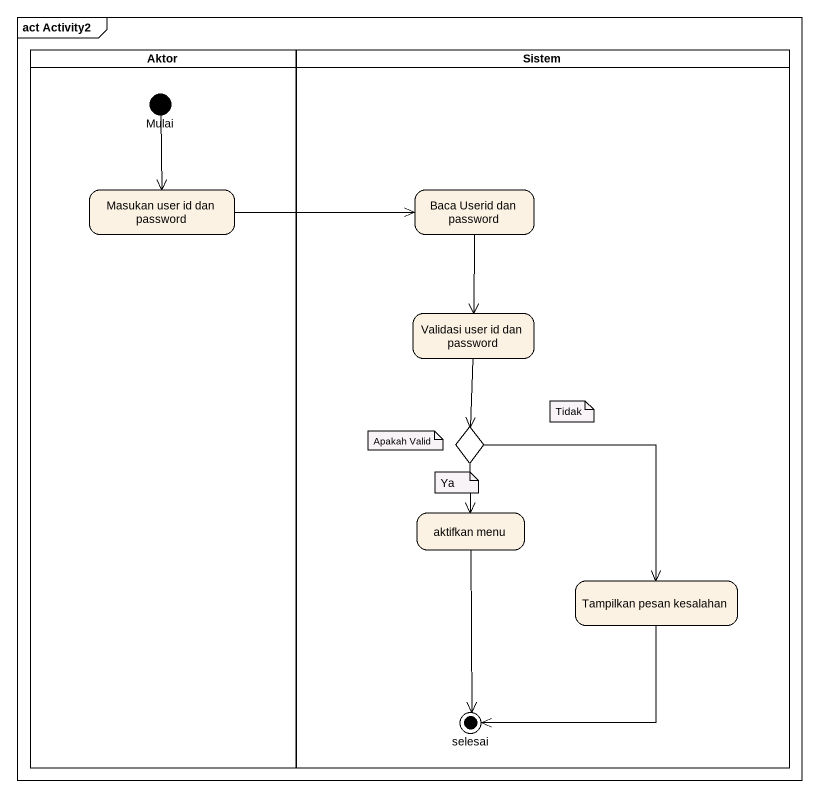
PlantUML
@startuml
mainframe act Activity2
hide empty description
state Aktor <<partition>> {
  state Mulai <<start>>
  state "Masukan user id dan password" as Masukan_user_id_dan_password
}
state Sistem <<partition>> {
  state "Baca Userid dan password" as Baca_Userid_dan_password
  state "Validasi user id dan password" as Validasi_user_id_dan
  state choice1 <<choice>>
  state "aktifkan menu" as aktifkan_menu
  state "Tampilkan pesan kesalahan" as Tampilkan_pesan_kesalahan
  state selesai <<end>>
}
Mulai --> Masukan_user_id_dan_password
Masukan_user_id_dan_password -right-> Baca_Userid_dan_password
Baca_Userid_dan_password --> Validasi_user_id_dan
Validasi_user_id_dan --> choice1
choice1 --> aktifkan_menu
choice1 --> Tampilkan_pesan_kesalahan
aktifkan_menu --> selesai
Tampilkan_pesan_kesalahan --> selesai
note as N1
  Tidak
end note
note as N2
  Apakah Valid
end note
note as N3
  Ya
end note
@enduml
